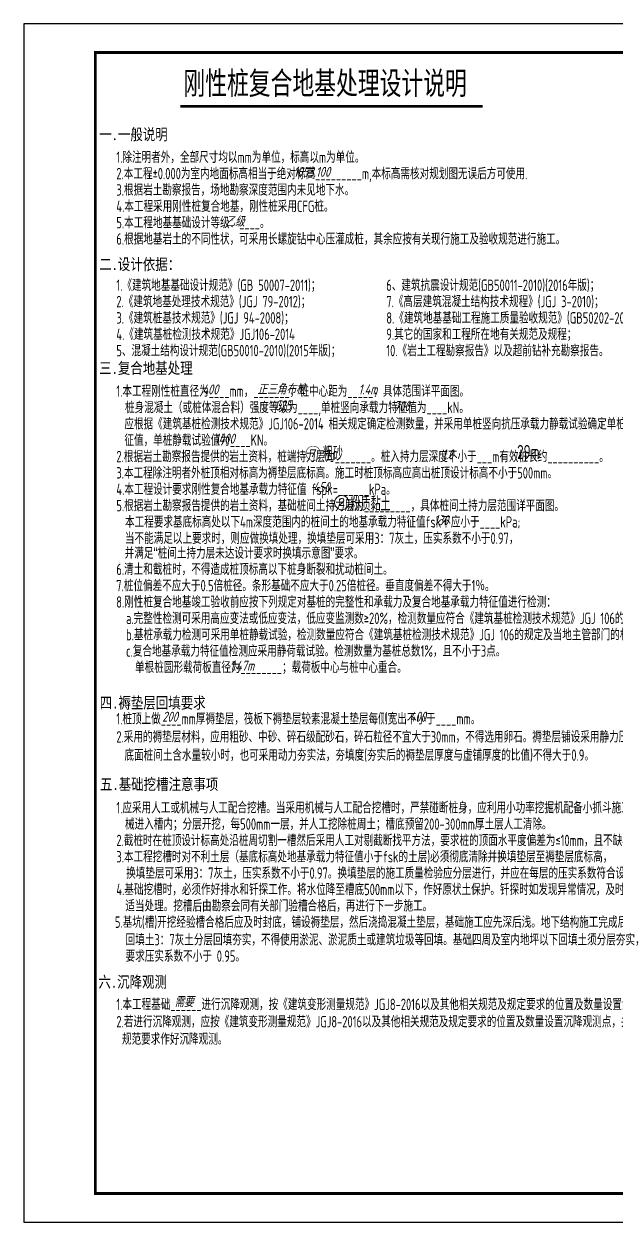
# Model space of a CAD drawing. Extents: x -129922 to 1190196, y -520662 to 139923.
# Drawn here: x 91941 to 112683, y -216966 to -174966 of the extents above; entities that cross this region are included whole.
import ezdxf
from ezdxf.enums import TextEntityAlignment as Align

# ---------------------------------------------------------------- set-up
doc = ezdxf.new("R2010")
doc.units = 0
doc.header["$LTSCALE"] = 1000
doc.header["$MEASUREMENT"] = 0
doc.layers.add('20200430WYJ', color=6, linetype='Continuous', lineweight=50)
doc.layers.add('S-通用-TEXT', color=7, linetype='Continuous', lineweight=20)
doc.layers.add('Y-云图图框', color=7, linetype='Continuous')
doc.styles.add('-黑体', font='', dxfattribs={"width": 0.8})
doc.styles.add('_YT_Name', font='', dxfattribs={"width": 0.8})
doc.styles.add('_YT_Sign_Text', font='ros.shx', dxfattribs={"width": 0.8, "bigfont": 'hztxt.shx'})
doc.styles.add('COMP', font='COMPLEX.shx', dxfattribs={"bigfont": 'GBCBIG.shx'})
doc.styles.add('HT', font='', dxfattribs={"width": 0.7})
doc.styles.get("Standard").update_dxf_attribs({"font": 'gbenor.shx', "bigfont": 'gbcbig.shx'})
doc.styles.add('TSSD', font='Tssdeng.shx', dxfattribs={"width": 0.7, "bigfont": 'hztxt.shx'})
doc.styles.add('TSSD_Rein', font='tssdeng.shx', dxfattribs={"width": 0.7, "bigfont": 'hztxt.shx'})
doc.styles.get('-黑体').set_extended_font_data('SimHei')
doc.styles.get('_YT_Name').set_extended_font_data('SimHei')
doc.styles.get('HT').set_extended_font_data('SimHei')

# ---------------------------------------------------------------- blocks, each defined once
blk = doc.blocks.new('ECMCTK_A2_横_单行图名--0')
at = {"color": 4}
blk.add_lwpolyline([(0, 0), (594, 0), (594, 420), (0, 420)], close=True, dxfattribs=at)
at = {"const_width": 1}
blk.add_lwpolyline([(25, 10), (584, 10), (584, 410), (25, 410)], close=True, dxfattribs=at)
at = {"color": 80, "flags": 3}
for tag, height, p in [('YTHQINS', 3, (34.31, 411.5)), ('ECMCKEY', 3, (292.07, 114.23)), ('YTTQINS', 5.62, (601.03, 12.81)), ('YTBARCODE_T1', 3, (556.89, 4.04)), ('YTFRAME', 3, (478.05, 2.6))]:
    blk.add_attdef(tag, text='', height=height, dxfattribs=at).set_placement(p, align=Align.MIDDLE_CENTER)
for tag, height, style, width, p in [('证书编号', 4, '_YT_Sign_Text', 0.8, (461.87, 43.81)), ('审查批准号', 4, '_YT_Sign_Text', 0.8, (514.06, 43.81)), ('工程号', 4, '_YT_Sign_Text', 0.5, (557.08, 44.12)), ('设计单位', 6, '_YT_Name', 0.8, (376.75, 38.6)), ('建设单位', 4, '_YT_Sign_Text', 0.8, (487.96, 36.11)), ('阶段', 4, '_YT_Sign_Text', 0.8, (557.08, 35.81)), ('项目号', 4, '_YT_Sign_Text', 0.5, (575.08, 33.72)), ('项目名称', 4, '_YT_Sign_Text', 0.8, (487.96, 28.11)), ('专业', 4, '_YT_Sign_Text', 0.8, (557.08, 27.31)), ('图纸编号', 4, '_YT_Sign_Text', 0.5, (556.93, 19.36)), ('图纸名称', 4.5, '_YT_Name', 0.8, (488.39, 15.06)), ('版本号', 4, '_YT_Sign_Text', 0.8, (575.08, 13)), ('出图比例', 4.2, '_YT_Sign_Text', 0.8, (434.82, 11.78)), ('日期', 4, '_YT_Sign_Text', 0.5, (556.88, 12.13))]:
    blk.add_attdef(tag, text='', height=height, dxfattribs=dict(style=style, width=width)).set_placement(p, align=Align.CENTER)
at = {"style": '_YT_Sign_Text', "width": 0.8, "flags": 3}
for tag, p, height in [('[审定人]', (343.95, 27.81), 4.1), ('{审定人}', (358.87, 26.45), 6.24), ('[校对人]', (395.23, 27.82), 4.1), ('{校对人}', (411.35, 26.53), 6.24), ('{审核人}', (359.98, 18.44), 6.24), ('{设计人}', (411.48, 18.54), 6.24), ('[审核人]', (344.01, 19.76), 4.1), ('[设计人]', (395.47, 20.21), 4.1), ('{项目负责人}', (361.28, 10.72), 6.24), ('{专业负责人}', (411.58, 10.36), 6.24), ('[项目负责人]', (343.78, 12.01), 4.1), ('[专业负责人]', (395.74, 11.77), 4.1)]:
    blk.add_attdef(tag, p, '', height=height, dxfattribs=at)
at = {"color": 80, "flags": 3}
for tag, p in [('YTBZSIT', (25, 10)), ('EXT_TK_LEFT', (25, 10)), ('YTQRCODE', (304.04, 11.91))]:
    blk.add_attdef(tag, p, '', height=3, dxfattribs=at)

msp = doc.modelspace()

# ---------------------------------------------------------------- linework, layer by layer
at = {"layer": 'S-通用-TEXT', "color": 7, "const_width": 100}
msp.add_lwpolyline([(97416.4, -177851.7), (108010.4, -177851.7)], dxfattribs=at)
at = {"layer": 'S-通用-TEXT', "color": 3, "const_width": 17.6}
msp.add_lwpolyline([(101822.1, -190018.1, 1), (102326.1, -190018.1, 1)], format="xyb", close=True, dxfattribs=at)
at = {"layer": 'S-通用-TEXT', "color": 3}
msp.add_lwpolyline([(102825.5, -191746.6, 1.000016), (103325.5, -191746.6, 1.000016)], format="xyb", close=True, dxfattribs=at)

# ---------------------------------------------------------------- block references
at = {"layer": 'Y-云图图框', "xscale": 100, "yscale": 100, "zscale": 100}
msp.add_blockref('ECMCTK_A2_横_单行图名--0', (91941.4, -216966.5), dxfattribs=at)

# ---------------------------------------------------------------- texts
at = {"layer": '20200430WYJ', "style": 'TSSD_Rein', "width": 0.7}
for s, p in [('当不能满足以上要求时，则应做换填处理，换填垫层可采用3：7灰土，压实系数不小于0.97，', (95477.1, -193195.9)), ('换填垫层可采用3：7灰土，压实系数不小于0.97。换填垫层的施工质量检验应分层进行，并应在每层的压实系数符合设计要求后铺填上层。', (95520.5, -204934.5)), ('回填土3：7灰土分层回填夯实，不得使用淤泥、淤泥质土或建筑垃圾等回填。基础四周及室内地坪以下回填土须分层夯实，', (95501.8, -207270.6)), ('要求压实系数不小于 \x910.95\x90。 ', (95501.8, -207843.7))]:
    msp.add_text(s, height=400, dxfattribs=at).set_placement(p)
at = {"layer": 'S-通用-TEXT'}
for s, height, style, width, p in [('刚性桩复合地基处理设计说明', 800, 'HT', 0.7, (97526.5, -177439.3)), ('2.本工程\x91%%P0.000\x90为室内地面标高相当于绝对标高_________m,本标高需核对规划图无误后方可使用.', 400, 'TSSD_Rein', 0.7, (95177.6, -180411.1)), ('3.根据岩土勘察报告，场地勘察深度范围内未见地下水。', 400, 'TSSD_Rein', 0.7, (95177.6, -180984.1)), ('4.本工程采用刚性桩复合地基，刚性桩采用CFG桩。', 400, 'TSSD_Rein', 0.7, (95177.6, -181557.2)), ('5.本工程地基基础设计等级：____。', 400, 'TSSD_Rein', 0.7, (95177.6, -182130.3)), ('6.根据地基岩土的不同性状，可采用长螺旋钻中心压灌成桩，其余应按有关现行施工及验收规范进行施工。', 400, 'TSSD_Rein', 0.7, (95177.6, -182703.4)), ('6、建筑抗震设计规范(GB50011-2010)(2016年版)；', 400, 'TSSD_Rein', 0.7, (104635.1, -184324.9)), ('2.《建筑地基处理技术规范》\x91(JGJ 79-2012)；', 400, 'TSSD_Rein', 0.7, (95177.6, -184898)), ('7.《高层建筑混凝土结构技术规程》\x91(JGJ 3-2010)；', 400, 'TSSD_Rein', 0.7, (104635.1, -184898)), ('3.《建筑桩基技术规范》\x91(JGJ 94-2008)；', 400, 'TSSD_Rein', 0.7, (95177.6, -185471.1)), ('8.《建筑地基基础工程施工质量验收规范》\x91(GB50202-2002)；', 400, 'TSSD_Rein', 0.7, (104635.1, -185471.1)), ('4.《\x90建筑基桩检测技术规范\x91\x91》JGJ106-2014', 400, 'TSSD_Rein', 0.7, (95177.6, -186044.2)), ('9.其它的国家和工程所在地有关规范及规程；', 400, 'TSSD_Rein', 0.7, (104635.1, -186044.2)), ('5、混凝土结构设计规范(GB50010-2010)(2015年版)；', 400, 'TSSD_Rein', 0.7, (95177.6, -186617.2)), ('1.本工程刚性桩直径为____mm，_______\x90\x90，桩中心距为_____，具体范围详平面图。', 400, 'TSSD_Rein', 0.7, (95177.6, -188038.2)), ('桩身混凝土（或桩体混合料）强度等级为____,单桩竖向承载力特征值为____kN。', 400, 'TSSD_Rein', 0.7, (95480.9, -188611.3)), ('应\x90根据\x91\x91《\x90\x90建筑基桩检测技术规范\x91\x91》JGJ106-2014 相关规定确定\x90\x90检测数量\x91\x91，并采用单桩竖向抗压承载力静载试验\x90\x90确定单桩竖向承载力特', 400, 'TSSD_Rein', 0.7, (95459.3, -189184.3)), ('征值，单桩静载试验值为____KN。', 400, 'TSSD_Rein', 0.7, (95459.3, -189757.4)), ('2.根据岩土勘察报告提供的岩土资料，桩端持力层为_______。桩入持力层深度不小于___m有效桩长约__________。', 400, 'TSSD_Rein', 0.7, (95177.6, -190330.5)), ('3.本工程除注明者外桩顶相对标高为\x91褥垫层底标高\x90\x90。施工时桩顶标高应高出桩顶设计标高不小于500mm。', 400, 'TSSD_Rein', 0.7, (95177.6, -190903.6)), ('4.本工程设计要求刚性复合地基承载力特征值 f\x91spk=______kPa。', 400, 'TSSD_Rein', 0.7, (95177.6, -191476.7)), ('5.根据岩土勘察报告提供的岩土资料，基础桩间土持力层为_________，具体桩间土持力层范围详平面图。', 400, 'TSSD_Rein', 0.7, (95177.6, -192049.7)), ('本工程要求基底标高处以下4m深度范围内的桩间土的地基承载力特征值fsk不应小于____kPa;', 400, 'TSSD_Rein', 0.7, (95480.9, -192622.8)), ('并满足“桩间土持力层未达设计要求时换填示意图”要求。', 400, 'TSSD', 0.8, (95469.1, -193715.1)), ('6.清土和截桩时，不得造成桩顶标高以下桩身断裂和扰动桩间土。', 400, 'TSSD_Rein', 0.7, (95177.6, -194283)), ('7.桩位偏差不应大于0.5倍桩径。条形基础不应大于0.25倍桩径。垂直度偏差不得大于\x911％\x90\x90。', 400, 'TSSD_Rein', 0.7, (95173.3, -194856)), ('8.刚性桩复合地基竣工验收前应按下列规定对基桩的完整性和承载力及复合地基承载力特征值进行检测：', 400, 'TSSD_Rein', 0.7, (95173.3, -195429.1)), ('a.完整性检测可采用高应变法或低应变法，低应变监测数≥20%%%，检测数量应符合《建筑基桩检测技术规范》JGJ 106的规定。', 400, 'TSSD_Rein', 0.7, (95518.2, -196002.2)), ('b.基桩承载力检测可采用单桩静载试验，检测数量应符合《建筑基桩检测技术规范》JGJ 106的规定及当地主管部门的相关规定执行。', 400, 'TSSD_Rein', 0.7, (95518.2, -196575.3)), ('c.复合地基承载力特征值检测应采用静荷载试验。检测数量为基桩总数1%%%，且不小于3点。', 400, 'TSSD_Rein', 0.7, (95518.2, -197148.3)), ('单根桩圆形载荷板直径为________；载\x91\x91荷板中心与桩中心重合。', 400, 'TSSD_Rein', 0.7, (95832.6, -197721.4)), ('2.采用的褥垫层材料，应用粗砂、中砂、碎石级配砂石，碎石粒径不宜大于30mm\x90\x90，不得选\x90用卵石。褥垫层\x91\x91铺设采用静力压实法，\x90\x90当\x91\x91基础', 400, 'TSSD_Rein', 0.7, (95177.6, -200157.9)), ('底面桩间土含水量较小时，也可采用动力\x90\x90夯实\x90法，夯填度\x91\x91(夯实后的褥垫层厚度与虚铺厚度的比值)不得大于0.9。', 400, 'TSSD_Rein', 0.7, (95460.8, -200798.7)), ('4.基础挖槽时，必须作好排水和钎探工作。将水位降至槽底\x91500mm以下，作好原状土保护。钎探时如发现异常情况，及时通知设计单位做', 400, 'TSSD_Rein', 0.7, (95177.6, -205507.6)), ('适当处理。挖槽后由勘察会同有关部门验槽合格后，再进行下一步施工。', 400, 'TSSD_Rein', 0.7, (95492.2, -206080.7)), ('5.基坑(槽)开挖经验槽合格后应及时封底，铺设褥垫层，然后浇捣混凝土垫层，基础施工应先深后浅。地下结构施工完成后，基坑应及时回填，', 400, 'TSSD_Rein', 0.7, (95128.3, -206653.8)), ('规范要求作好沉降观测。', 400, 'TSSD_Rein', 0.7, (95373.5, -210751.5))]:
    msp.add_text(s, height=height, dxfattribs=dict(at, style=style, width=width)).set_placement(p)
at = {"layer": 'S-通用-TEXT', "color": 7, "ltscale": 99, "style": '-黑体', "width": 0.8}
for s, p in [('一.一般说明', (94577.6, -179038)), ('二.设计依据：', (94576.5, -183590.1)), ('三.复合地基处理', (94576.5, -187231)), ('四.褥垫层回填要求 ', (94596.3, -198962.9)), ('五.基础挖槽注意事项', (94605.6, -201818)), ('六.沉降观测', (94550.7, -208748.1))]:
    msp.add_text(s, height=400, dxfattribs=at).set_placement(p)
at = {"layer": 'S-通用-TEXT', "color": 7, "style": 'TSSD_Rein', "width": 0.7}
for s, p in [('1.除注明者外，全部尺寸均以mm为单位，标高以m为单位。', (95177.6, -179838)), ('1.《建筑地基基础设计规范》\x91(GB 50007-2011)；', (95177.6, -184324.9)), ('1.桩顶上做____mm厚褥垫层，筏板下褥垫层较素混凝土垫层每侧宽出不小于____mm。', (95177.6, -199524.8)), ('1.应采用人工或机械与人工配合挖槽。当采用机械与人工配合挖槽时，严禁碰断桩身，应利用小功率挖掘机配备小抓斗施工；不允许施工机', (95177.6, -202642.2)), ('械进入槽内；分层开挖，每\x91500mm\x90\x90一层，并人工挖\x91除桩周土；槽底预留\x91200-300mm\x90厚土层人工清除。', (95481.5, -203215.3)), ('2.截桩时在桩顶设计标高处沿桩周切割一槽然后采用人工对剔截断找平方法，要求桩的顶面水平度偏差为\x91≤10mm\x90\x90，且不缺棱掉角。', (95177.6, -203788.4)), ('3.本工程挖槽时对不利土层（基底标高处地基承载力特征值小于fsk的土层)必须彻底清除并换填垫层至褥垫层底标高，', (95177.6, -204361.5)), ('1.本工程基础______进行沉降观测，按《建筑变形测量规范》JGJ8-2016以及其他相关规范及规定要求的位置及数量设置沉降观测点；', (95177.6, -209535.9)), ('2.若进行沉降观测，应按《建筑变形测量规范》JGJ8-2016以及其他相关规范及规定要求的位置及数量设置沉降观测点，并在\x90施工时按\x91\x91相应', (95177.6, -210143.1))]:
    msp.add_text(s, height=400, dxfattribs=at).set_placement(p)
at = {"layer": 'S-通用-TEXT', "color": 2, "style": 'TSSD', "oblique": 15, "width": 0.8}
for s, p in [('1053.100', (101389.2, -180325.1)), ('乙级', (98996.9, -182071)), ('400', (98185.4, -187953.1)), ('正三角布桩', (100119.5, -187953.1)), ('1.4m', (103658.2, -187953.1)), ('C25', (100729.7, -188510.4)), ('700', (104899, -188538.5)), ('1400', (98623.6, -189679.5)), ('1.0', (106587.4, -190232)), ('450', (102071.4, -191378.7)), ('130', (106304.8, -192538.6, -49.2)), ('1.47m', (99154.3, -197639.6)), ('200', (96784.2, -199426.4)), ('400', (105451.9, -199426.4)), ('需要', (97208.1, -209429.9))]:
    msp.add_text(s, height=350, dxfattribs=at).set_placement(p)
at = {"layer": 'S-通用-TEXT', "ltscale": 99, "style": 'TSSD_Rein', "width": 0.7}
msp.add_text('10.《岩土工程勘察报告》以及超前钻补充勘察报告。', height=400, dxfattribs=at).set_placement((104635.1, -186617.2))
at = {"layer": 'S-通用-TEXT', "color": 2, "style": 'TSSD_Rein', "width": 0.7}
for s, height, p in [('粗砂', 500, (102413.8, -190277.2)), ('粉质黏土', 500, (103385.9, -192038.4)), ('2', 250, (103336.6, -192034.2))]:
    msp.add_text(s, height=height, dxfattribs=at).set_placement(p)
at = {"layer": 'S-通用-TEXT', "color": 3, "style": 'TSSD_Rein', "width": 0.7}
msp.add_text('29m', height=500, dxfattribs=at).set_placement((109217.6, -190220.6))
at = {"layer": 'S-通用-TEXT', "color": 3, "style": 'COMP', "width": 1.5}
for tag, p, p2 in [('7', (101948.1, -190144.1), (102200.1, -190144.1)), ('2', (102950, -191849.1), (103202, -191849.1))]:
    msp.add_attdef(tag, text='1', height=252, dxfattribs=at).set_placement(p, p2, align=Align.FIT)

doc.saveas('drawing.dxf')
